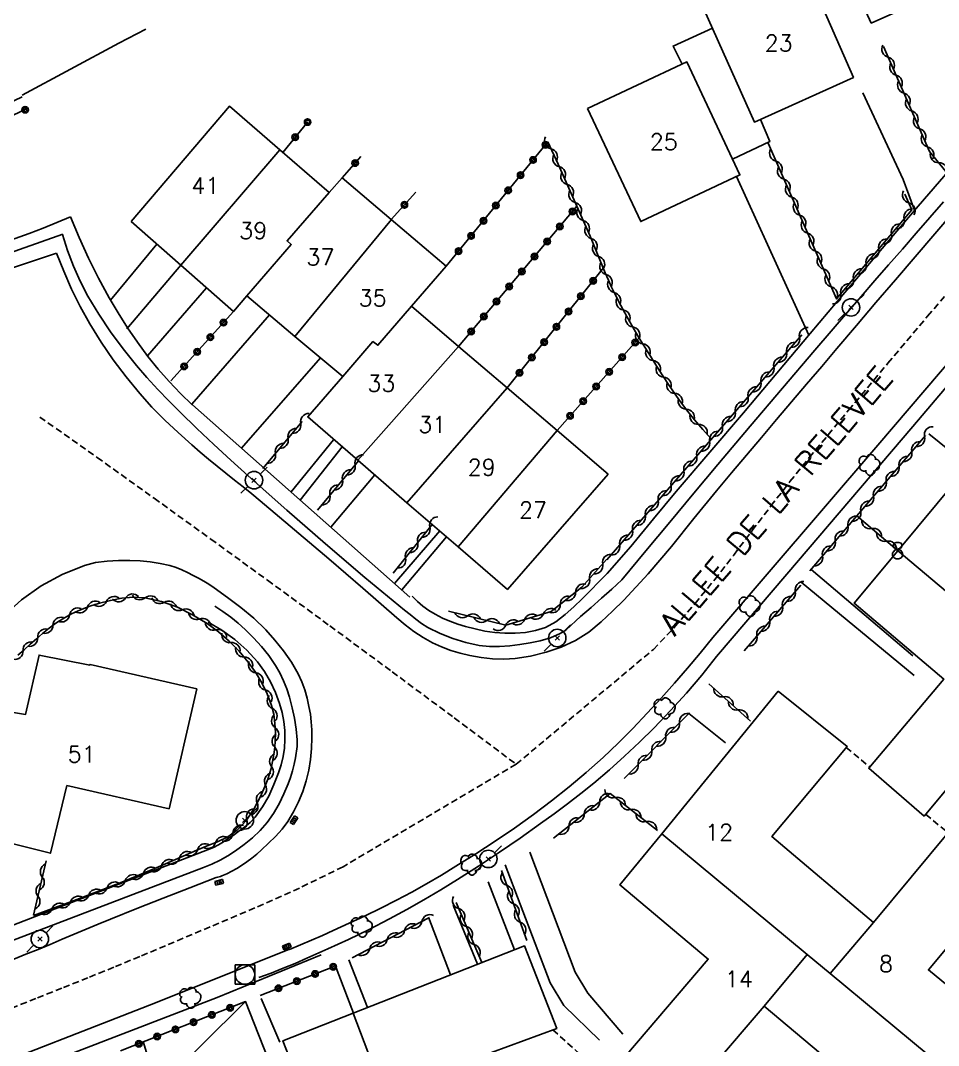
# Model space of a CAD drawing. Header units: millimetres. Extents: x 147000 to 148000, y 141000 to 142001.
# Drawn here: x 147239.6 to 147309.7, y 141734.8 to 141813.2 of the extents above; entities that cross this region are included whole.
import ezdxf
from ezdxf.enums import TextEntityAlignment as Align

# ---------------------------------------------------------------- set-up
doc = ezdxf.new("R2010")
doc.units = ezdxf.units.MM
doc.linetypes.add('DASHED', pattern=[0.75, 0.5, -0.25])
doc.layers.get('0').update_dxf_attribs({"linetype": 'CONTINUOUS'})
for name, color, linetype in [('W0001', 6, 'DASHED'), ('W0008', 7, 'CONTINUOUS'), ('W0014', 7, 'CONTINUOUS'), ('W0017', 7, 'CONTINUOUS'), ('W0101', 7, 'CONTINUOUS'), ('W0104', 1, 'CONTINUOUS'), ('W0112', 1, 'DASHED'), ('W0300', 7, 'CONTINUOUS'), ('W0310', 3, 'CONTINUOUS'), ('W0323', 7, 'CONTINUOUS'), ('W0401', 7, 'CONTINUOUS'), ('W0420', 7, 'CONTINUOUS'), ('W0473', 7, 'CONTINUOUS'), ('W0989', 7, 'CONTINUOUS'), ('W0991', 7, 'CONTINUOUS'), ('W1102', 7, 'CONTINUOUS')]:
    doc.layers.add(name, color=color, linetype=linetype)
doc.styles.get("Standard").update_dxf_attribs({"font": 'romans.shx', "width": 0.85})

# ---------------------------------------------------------------- blocks, each defined once
blk = doc.blocks.new('T401')
for p, q in [((-0.3, 0.3), (0, 0.3)), ((-0.3, -0.25), (-0.3, 0.3)), ((-0.3, 0.15), (0, 0.15)), ((-0.3, 0), (0, 0)), ((0, 0.3), (0, -0.25)), ((-0.3, -0.15), (0, -0.15)), ((-0.3, -0.25), (-0.3, -0.3)), ((-0.3, -0.3), (0, -0.3)), ((0, -0.3), (0, -0.25))]:
    blk.add_line(p, q)
blk = doc.blocks.new('T473')
for p, q in [((0.500001, 0.500001), (1.000002, 1.000002)), ((-0.166667, 0.166667), (0.166667, -0.166667)), ((-0.166667, -0.166667), (0.166667, 0.166667)), ((-1.000002, -1.000002), (-0.500001, -0.500001))]:
    blk.add_line(p, q)
blk.add_ellipse((0, 0), major_axis=(0.471405, 0.471405), ratio=1, start_param=5.497787144, end_param=11.780972451)
blk = doc.blocks.new('T300')
for p, q in [((-0.171, 0.743), (-0.057, 0.8)), ((-0.057, 0.8), (0.057, 0.8)), ((0.057, 0.8), (0.229, 0.743)), ((-0.8, 0.514), (-0.857, 0.343)), ((-0.857, 0.343), (-0.857, 0.171)), ((-0.857, 0.171), (-0.743, 0.057)), ((-0.686, 0.629), (-0.8, 0.514)), ((-0.8, -0.057), (-0.743, 0.057)), ((-0.743, 0.057), (-0.686, 0.114)), ((-0.571, 0.686), (-0.686, 0.629)), ((-0.457, 0.686), (-0.571, 0.686)), ((-0.286, 0.629), (-0.457, 0.686)), ((-0.286, 0.629), (-0.171, 0.743)), ((-0.229, 0.571), (-0.286, 0.629)), ((0.229, 0.743), (0.343, 0.629)), ((0.343, 0.629), (0.4, 0.514)), ((0.457, 0.457), (0.343, 0.457)), ((0.4, 0.514), (0.4, 0.457)), ((0.571, 0.4), (0.457, 0.457)), ((0.571, 0.4), (0.686, 0.286)), ((0.686, 0.286), (0.743, 0.171)), ((0.743, 0.057), (0.686, -0.171)), ((0.743, 0.171), (0.743, 0.057)), ((-0.8, -0.171), (-0.8, -0.057)), ((-0.8, -0.229), (-0.8, -0.171)), ((-0.743, -0.343), (-0.8, -0.229)), ((-0.686, -0.4), (-0.743, -0.343)), ((-0.514, -0.457), (-0.686, -0.4)), ((-0.4, -0.457), (-0.514, -0.457)), ((-0.4, -0.457), (-0.343, -0.457)), ((-0.343, -0.457), (-0.343, -0.4)), ((-0.343, -0.514), (-0.343, -0.457)), ((-0.286, -0.629), (-0.343, -0.514)), ((-0.171, -0.743), (-0.286, -0.629)), ((-0.057, -0.8), (-0.171, -0.743)), ((0.171, -0.743), (0.057, -0.8)), ((0.229, -0.686), (0.171, -0.743)), ((0.286, -0.457), (0.229, -0.457)), ((0.286, -0.629), (0.229, -0.686)), ((0.457, -0.4), (0.286, -0.457)), ((0.343, -0.514), (0.286, -0.629)), ((0.343, -0.514), (0.343, -0.457)), ((0.571, -0.343), (0.457, -0.4)), ((0.629, -0.286), (0.571, -0.343)), ((0.686, -0.171), (0.629, -0.286)), ((0.057, -0.8), (-0.057, -0.8))]:
    blk.add_line(p, q)
blk = doc.blocks.new('T420')
for p, q in [((0.75, 0.75), (-0.75, 0.75)), ((-0.75, 0.75), (-0.75, -0.75)), ((0.75, 0.75), (0.75, -0.75)), ((0.75, -0.75), (-0.75, -0.75))]:
    blk.add_line(p, q)
blk.add_ellipse((0, 0), major_axis=(-0.53, 0.53), ratio=1, start_param=3.926991, end_param=10.210176)
blk = doc.blocks.new('t310o')
at = {"color": 0, "linetype": 'Continuous'}
for centre, start, end in [((-0.5, 0.375), 216.8699, 323.1304), ((0.5, -0.375), 36.8699, 143.1303)]:
    blk.add_arc(centre, 0.625, start, end, dxfattribs=at)
blk = doc.blocks.new('t323o')
at = {"color": 0, "linetype": 'Continuous'}
for radius in [0.25, 0.15]:
    blk.add_circle((0, 0), radius, dxfattribs=at)

msp = doc.modelspace()

# ---------------------------------------------------------------- linework, layer by layer
at = {"layer": 'W0001'}
for points in [[(147277.454, 141756.353), (147287.948, 141765.13), (147289.578, 141766.849), (147291.134, 141768.636), (147292.629, 141770.472), (147294.08, 141772.341), (147295.506, 141774.222), (147296.932, 141776.103), (147298.379, 141777.969), (147299.861, 141779.807), (147302.861, 141783.42), (147305.877, 141787.019), (147308.909, 141790.606), (147311.955, 141794.18), (147315.207, 141797.965), (147318.475, 141801.737), (147321.758, 141805.495), (147325.057, 141809.24), (147326.536, 141810.749), (147328.194, 141812.06), (147330.003, 141813.152), (147331.936, 141814.008)], [(147241.053, 141782.901), (147245.419, 141779.804), (147249.774, 141776.691), (147254.117, 141773.562), (147258.449, 141770.417), (147263.219, 141766.927), (147267.977, 141763.42), (147272.722, 141759.895), (147277.454, 141756.353)], [(147277.454, 141756.353), (147264.219, 141748.509), (147260.879, 141746.88), (147257.485, 141745.368), (147254.066, 141743.919), (147250.647, 141742.475), (147248.674, 141741.645), (147246.694, 141740.829), (147244.71, 141740.025), (147242.723, 141739.228), (147240.735, 141738.433), (147238.748, 141737.637), (147236.763, 141736.835), (147234.782, 141736.023), (147224.225, 141730.804)]]:
    msp.add_lwpolyline(points, dxfattribs=at)
at = {"layer": 'W0008'}
for points in [[(147292.487, 141766.045), (147305.102, 141780.742), (147316.038, 141793.545), (147321.833, 141800.512), (147327.439, 141806.924)], [(147310.965, 141798.668), (147309.463, 141796.913), (147307.96, 141795.158), (147306.458, 141793.403), (147304.957, 141791.647), (147303.457, 141789.89), (147301.96, 141788.131), (147300.809, 141786.775), (147299.659, 141785.417), (147298.511, 141784.058), (147297.363, 141782.699), (147296.216, 141781.339), (147295.069, 141779.98), (147293.92, 141778.621), (147292.771, 141777.263), (147291.031, 141775.151), (147289.316, 141773.011), (147287.552, 141770.906), (147285.674, 141768.904), (147284.823, 141768.061), (147283.947, 141767.231), (147283.008, 141766.462), (147281.98, 141765.813), (147280.882, 141765.3), (147279.737, 141764.908), (147278.561, 141764.627), (147277.369, 141764.445), (147276.501, 141764.391), (147275.633, 141764.42), (147274.772, 141764.516), (147273.92, 141764.663), (147273.183, 141764.836), (147272.458, 141765.057), (147271.75, 141765.327), (147271.063, 141765.646), (147270.332, 141766.051), (147269.63, 141766.505), (147268.962, 141767.007), (147268.33, 141767.554)], [(147242.311, 141795.443), (147235.641, 141793.225)], [(147268.33, 141767.554), (147265.736, 141769.807), (147263.131, 141772.047), (147260.515, 141774.273), (147257.887, 141776.486), (147257.234, 141777.025), (147256.576, 141777.557), (147255.914, 141778.085), (147255.251, 141778.611), (147254.59, 141779.141), (147253.935, 141779.677), (147253.287, 141780.224), (147252.651, 141780.783), (147251.618, 141781.719), (147250.6, 141782.671), (147249.612, 141783.658), (147248.674, 141784.693), (147247.632, 141785.964), (147246.646, 141787.279), (147245.718, 141788.637), (147244.855, 141790.036), (147244.13, 141791.343), (147243.466, 141792.682), (147242.864, 141794.049), (147242.325, 141795.443)], [(147238.283, 141767.709), (147239.648, 141768.929), (147241.143, 141769.987), (147242.749, 141770.867), (147244.444, 141771.559), (147245.302, 141771.782), (147246.18, 141771.889), (147247.058, 141771.92), (147247.929, 141771.918), (147248.7, 141771.892), (147249.47, 141771.825), (147250.235, 141771.711), (147250.99, 141771.541), (147251.452, 141771.395), (147251.901, 141771.214), (147252.339, 141771.009), (147252.771, 141770.795), (147253.179, 141770.58), (147253.58, 141770.351), (147253.972, 141770.108), (147254.355, 141769.85), (147255.393, 141769.107), (147256.411, 141768.334), (147257.391, 141767.509), (147258.311, 141766.617), (147259.014, 141765.841), (147259.674, 141765.026), (147260.275, 141764.165), (147260.8, 141763.254), (147261.072, 141762.658), (147261.291, 141762.042), (147261.467, 141761.413), (147261.612, 141760.778), (147261.719, 141760.183), (147261.793, 141759.582), (147261.833, 141758.979), (147261.839, 141758.374), (147261.806, 141757.544), (147261.731, 141756.715), (147261.603, 141755.891), (147261.409, 141755.08), (147261.146, 141754.265), (147260.825, 141753.47), (147260.444, 141752.701), (147259.999, 141751.967), (147259.555, 141751.374), (147259.057, 141750.826), (147258.529, 141750.311), (147257.992, 141749.811), (147257.629, 141749.486), (147257.255, 141749.174), (147256.868, 141748.878), (147256.466, 141748.602), (147256.101, 141748.377), (147255.725, 141748.17), (147255.34, 141747.98), (147254.946, 141747.81), (147254.842, 141747.771), (147254.737, 141747.737), (147254.63, 141747.709), (147254.522, 141747.685)], [(147260.137, 141742.191), (147260.974, 141742.537), (147261.808, 141742.892), (147262.638, 141743.255), (147263.464, 141743.626), (147264.688, 141744.187), (147265.907, 141744.757), (147267.119, 141745.344), (147268.318, 141745.957), (147269.469, 141746.576), (147270.607, 141747.217), (147271.735, 141747.878), (147272.851, 141748.557), (147274.361, 141749.503), (147275.858, 141750.47), (147277.335, 141751.469), (147278.784, 141752.508), (147280.154, 141753.547), (147281.498, 141754.62), (147282.814, 141755.727), (147284.098, 141756.871), (147285.25, 141757.965), (147286.367, 141759.094), (147287.459, 141760.247), (147288.536, 141761.414), (147289.552, 141762.544), (147290.549, 141763.69), (147291.527, 141764.852), (147292.486, 141766.031)], [(147254.529, 141747.699), (147252.5, 141746.909), (147250.474, 141746.112), (147248.452, 141745.307), (147246.432, 141744.495), (147245.508, 141744.118), (147244.586, 141743.736), (147243.665, 141743.351), (147242.744, 141742.965), (147241.824, 141742.579), (147240.902, 141742.197), (147239.978, 141741.818), (147239.052, 141741.446)], [(147234.693, 141732.192), (147249.87, 141738.103), (147260.137, 141742.205)]]:
    msp.add_lwpolyline(points, dxfattribs=at)
at = {"layer": 'W0014'}
for points in [[(147317.313, 141809.565), (147308.187, 141799.033)], [(147327.708, 141805.843), (147326.135, 141803.834), (147307.783, 141782.181), (147298.156, 141770.876), (147292.779, 141764.578)], [(147285.535, 141770.449), (147287.363, 141772.663), (147289.196, 141774.871), (147291.036, 141777.075), (147292.881, 141779.274), (147295.345, 141782.194), (147297.816, 141785.106), (147300.295, 141788.013), (147302.782, 141790.913), (147303.827, 141792.125), (147304.875, 141793.334), (147305.926, 141794.541), (147306.978, 141795.747), (147308.03, 141796.953), (147309.081, 141798.16), (147310.131, 141799.368)], [(147308.187, 141799.033), (147306.125, 141796.596), (147304.062, 141794.16), (147301.999, 141791.723), (147299.936, 141789.287), (147297.38, 141786.261), (147294.828, 141783.232), (147292.27, 141780.208), (147289.695, 141777.198), (147287.945, 141775.114), (147286.212, 141773.007), (147284.421, 141770.943), (147282.506, 141768.995), (147281.868, 141768.389), (147281.208, 141767.788), (147280.49, 141767.243), (147279.695, 141766.816), (147278.94, 141766.566), (147278.158, 141766.428), (147277.373, 141766.374), (147276.591, 141766.368), (147275.825, 141766.417), (147275.067, 141766.532), (147274.32, 141766.697), (147273.583, 141766.892), (147272.983, 141767.074), (147272.39, 141767.283), (147271.81, 141767.528), (147271.251, 141767.819), (147270.779, 141768.114), (147270.329, 141768.442), (147269.905, 141768.802), (147269.507, 141769.191)], [(147243.381, 141798.205), (147242.338, 141797.764), (147241.287, 141797.34), (147240.23, 141796.933), (147239.166, 141796.544), (147237.669, 141796.024), (147236.164, 141795.53), (147234.651, 141795.06), (147233.131, 141794.615)], [(147252.697, 141783.826), (147251.795, 141784.703), (147250.927, 141785.615), (147250.097, 141786.56), (147249.304, 141787.537), (147248.501, 141788.614), (147247.744, 141789.723), (147247.028, 141790.858), (147246.349, 141792.016), (147245.528, 141793.524), (147244.76, 141795.06), (147244.044, 141796.621), (147243.381, 141798.205)], [(147234.484, 141793.963), (147242.788, 141796.879)], [(147242.767, 141796.852), (147243.156, 141795.639), (147243.611, 141794.449), (147244.129, 141793.285), (147244.711, 141792.152), (147245.539, 141790.756), (147246.45, 141789.414), (147247.419, 141788.115), (147248.424, 141786.847), (147249.219, 141785.912), (147250.053, 141785.01), (147250.908, 141784.131), (147251.773, 141783.262), (147253.045, 141782.016), (147254.341, 141780.795), (147255.653, 141779.592), (147256.975, 141778.4), (147259.917, 141775.784), (147262.883, 141773.193), (147265.883, 141770.642), (147268.928, 141768.144), (147269.354, 141767.792), (147269.781, 141767.436), (147270.225, 141767.1), (147270.701, 141766.808), (147271.638, 141766.349), (147272.607, 141765.96), (147273.606, 141765.652), (147274.631, 141765.439), (147275.406, 141765.36), (147276.184, 141765.358), (147276.958, 141765.414), (147277.725, 141765.508), (147278.513, 141765.631), (147279.299, 141765.79), (147280.074, 141766.015), (147280.816, 141766.337), (147281.251, 141766.615), (147281.643, 141766.952), (147282.011, 141767.309), (147282.383, 141767.651), (147283.178, 141768.342), (147283.969, 141769.039), (147284.754, 141769.741), (147285.535, 141770.449)], [(147269.333, 141769.124), (147252.711, 141783.832)], [(147253.54, 141748.466), (147254.186, 141748.721), (147254.815, 141749.017), (147255.423, 141749.353), (147256.008, 141749.728), (147256.665, 141750.205), (147257.296, 141750.719), (147257.887, 141751.281), (147258.423, 141751.897), (147258.909, 141752.591), (147259.324, 141753.327), (147259.686, 141754.089), (147260.014, 141754.862), (147260.196, 141755.348), (147260.352, 141755.843), (147260.482, 141756.345), (147260.588, 141756.852), (147260.618, 141757.02), (147260.645, 141757.189), (147260.668, 141757.359), (147260.686, 141757.529), (147260.7, 141757.7), (147260.709, 141757.871), (147260.711, 141758.043), (147260.707, 141758.214), (147260.64, 141759.042), (147260.516, 141759.863), (147260.342, 141760.674), (147260.123, 141761.474), (147259.916, 141762.106), (147259.675, 141762.727), (147259.393, 141763.331), (147259.065, 141763.912), (147258.556, 141764.658), (147257.989, 141765.36), (147257.38, 141766.024), (147256.741, 141766.657), (147256.198, 141767.146), (147255.629, 141767.605), (147255.037, 141768.032), (147254.422, 141768.427)], [(147253.914, 141767.204), (147254.963, 141766.594), (147255.946, 141765.882), (147256.852, 141765.074), (147257.672, 141764.179), (147258.214, 141763.445), (147258.674, 141762.659), (147259.058, 141761.835), (147259.374, 141760.984), (147259.563, 141760.311), (147259.693, 141759.625), (147259.764, 141758.93), (147259.777, 141758.232), (147259.732, 141757.582), (147259.63, 141756.938), (147259.478, 141756.306), (147259.283, 141755.686), (147258.941, 141754.793), (147258.541, 141753.921), (147258.065, 141753.085), (147257.501, 141752.303), (147257.122, 141751.901), (147256.697, 141751.549), (147256.253, 141751.227), (147255.809, 141750.913), (147255.449, 141750.663), (147255.081, 141750.426), (147254.705, 141750.2), (147254.322, 141749.987)], [(147292.779, 141764.578), (147291.641, 141763.17), (147290.466, 141761.794), (147289.253, 141760.45), (147288.004, 141759.14), (147286.891, 141758.038), (147285.747, 141756.968), (147284.577, 141755.928), (147283.385, 141754.912), (147282.391, 141754.105), (147281.377, 141753.323), (147280.349, 141752.561), (147279.312, 141751.811), (147277.749, 141750.707), (147276.17, 141749.625), (147274.574, 141748.567), (147272.961, 141747.537), (147271.683, 141746.748), (147270.393, 141745.979), (147269.088, 141745.234), (147267.768, 141744.517), (147266.212, 141743.72), (147264.639, 141742.957), (147263.052, 141742.224), (147261.456, 141741.512), (147260.548, 141741.122), (147259.633, 141740.746), (147258.713, 141740.384), (147257.788, 141740.036)], [(147254.322, 141749.987), (147236.993, 141743.278)], [(147229.864, 141739.403), (147253.54, 141748.466)], [(147254.595, 141738.513), (147262.543, 141741.788)], [(147236.378, 141731.503), (147254.595, 141738.513)]]:
    msp.add_lwpolyline(points, dxfattribs=at)
at = {"layer": 'W0017'}
for points in [[(147307.915, 141798.727), (147307.034, 141801.065), (147303.952, 141807.686)], [(147299.834, 141789.167), (147294.307, 141801.292)], [(147246.436, 141791.837), (147249.99, 141796.127)], [(147247.687, 141789.632), (147251.812, 141794.52)], [(147253.784, 141792.782), (147249.259, 141787.586)], [(147258.603, 141790.715), (147252.649, 141783.879)], [(147256.462, 141780.513), (147262.487, 141787.429)], [(147263.498, 141781.169), (147260.242, 141777.168)], [(147308.991, 141781.605), (147312.029, 141779.17)], [(147260.947, 141776.544), (147264.16, 141780.622)], [(147263.288, 141774.473), (147266.649, 141778.471)], [(147268.164, 141770.159), (147271.607, 141774.188)], [(147272.14, 141773.728), (147268.705, 141769.68)], [(147307.786, 141764.652), (147300.011, 141771.24)], [(147299.242, 141770.265), (147307.866, 141763.124)], [(147290.662, 141760.235), (147293.452, 141757.992)], [(147278.51, 141749.628), (147281.951, 141740.458), (147282.944, 141738.838), (147285.595, 141735.699)], [(147276.616, 141748.669), (147280.046, 141739.633), (147281.086, 141737.914), (147283.826, 141735.264)], [(147275.316, 141747.365), (147277.33, 141742.167)], [(147274.492, 141741.052), (147272.625, 141745.584)], [(147270.762, 141744.656), (147272.439, 141740.246)], [(147263.557, 141741.121), (147265.012, 141737.327)], [(147266.083, 141737.748), (147264.652, 141741.399)], [(147248.929, 141735.157), (147250.041, 141731.541), (147256.773, 141738.198), (147260.835, 141727.863)], [(147259.38, 141735.087), (147257.954, 141738.43)]]:
    msp.add_lwpolyline(points, dxfattribs=at)
at = {"layer": 'W0101'}
for points in [[(147308.054, 141824.925), (147300.68, 141821.559), (147304.595, 141813.023), (147312.22, 141816.441), (147311.694, 141817.681)], [(147259.391, 141803.327), (147255.537, 141806.663), (147248.025, 141797.859)], [(147263.166, 141800.059), (147259.391, 141803.327)], [(147263.166, 141800.059), (147264.156, 141801.196), (147267.906, 141798.002)], [(147248.025, 141797.859), (147251.812, 141794.52)], [(147267.906, 141798.002), (147272.105, 141794.424), (147269.462, 141791.367)], [(147251.812, 141794.52), (147255.843, 141790.967), (147256.869, 141792.156)], [(147256.869, 141792.156), (147260.536, 141789.071)], [(147273.05, 141788.301), (147269.462, 141791.367)], [(147260.536, 141789.071), (147264.193, 141785.994)], [(147276.755, 141785.137), (147273.05, 141788.301)], [(147264.193, 141785.994), (147261.515, 141782.907), (147265.354, 141779.59)], [(147280.577, 141781.872), (147276.755, 141785.137)], [(147315.653, 141783.532), (147306.631, 141772.673)], [(147284.475, 141778.541), (147280.577, 141781.872)], [(147265.354, 141779.59), (147269.104, 141776.351)], [(147273.007, 141772.978), (147276.782, 141769.717), (147284.476, 141778.542)], [(147269.104, 141776.351), (147273.007, 141772.978)], [(147306.631, 141772.673), (147303.301, 141768.665), (147310.139, 141762.857), (147304.406, 141756.044), (147308.637, 141752.38), (147314.412, 141759.283)], [(147244.866, 141763.934), (147240.989, 141764.696), (147239.948, 141760.159), (147237.45, 141760.571), (147236.163, 141755.369)], [(147244.866, 141763.934), (147244.879, 141763.99), (147253.035, 141762.112), (147250.921, 141752.93)], [(147297.479, 141761.932), (147288.576, 141751.037)], [(147304.757, 141744.244), (147297.002, 141750.813), (147302.747, 141757.717), (147297.479, 141761.932)], [(147243.097, 141754.732), (147241.849, 141749.542), (147235.375, 141751.15)], [(147250.921, 141752.93), (147243.097, 141754.732)], [(147288.576, 141751.037), (147285.38, 141747.125), (147292.139, 141741.457), (147284.292, 141732.254), (147288.673, 141728.799), (147296.423, 141737.856)], [(147312.698, 141731.015), (147315.931, 141734.896), (147308.969, 141740.621), (147314.728, 141747.53), (147310.521, 141751.17), (147304.757, 141744.244)], [(147275.631, 141723.211), (147273.042, 141729.636), (147271.816, 141732.932), (147274.324, 141733.853), (147280.558, 141736.145), (147278.083, 141742.463), (147265.001, 141737.323)], [(147265.001, 141737.323), (147259.625, 141735.211), (147262.938, 141726.77), (147254.615, 141723.545), (147256.672, 141718.401), (147265.019, 141721.672)], [(147296.423, 141737.856), (147301.826, 141733.278)]]:
    msp.add_lwpolyline(points, dxfattribs=at)
for points in [[(147291.825, 141814.032), (147299.447, 141817.532), (147303.23, 141808.872), (147295.671, 141805.449)], [(147282.917, 141806.488), (147290.505, 141810.051), (147294.562, 141801.412), (147286.974, 141797.849)]]:
    msp.add_lwpolyline(points, close=True, dxfattribs=at)
at = {"layer": 'W0104'}
for points in [[(147290.152, 141809.885), (147289.442, 141811.26), (147292.453, 141812.63)], [(147296.123, 141805.654), (147296.842, 141803.966), (147293.993, 141802.624)]]:
    msp.add_lwpolyline(points, dxfattribs=at)
at = {"layer": 'W0112'}
for points in [[(147302.676, 141757.631), (147304.487, 141756.14)], [(147308.756, 141752.522), (147310.471, 141751.11)], [(147280.261, 141736.036), (147284.369, 141732.344)]]:
    msp.add_lwpolyline(points, dxfattribs=at)
at = {"layer": 'W0300'}
msp.add_lwpolyline([(147249.142, 141812.562), (147247.087, 141811.482), (147239.678, 141807.512)], dxfattribs=at)
at = {"layer": 'W0310'}
for points in [[(147305.538, 141811.225), (147309.053, 141803.202), (147310.3, 141801.687), (147313.686, 141805.572)], [(147239.691, 141807.374), (147227.572, 141801.607)], [(147292.389, 141781.212), (147291.732, 141781.943), (147291.097, 141782.693), (147290.483, 141783.461), (147289.892, 141784.247), (147289.09, 141785.391), (147288.325, 141786.56), (147287.588, 141787.747), (147286.866, 141788.941), (147286.379, 141789.762), (147285.903, 141790.59), (147285.444, 141791.428), (147285.01, 141792.279), (147284.75, 141792.825), (147284.503, 141793.377), (147284.266, 141793.932), (147284.035, 141794.491), (147283.807, 141795.05), (147283.578, 141795.609), (147283.346, 141796.167), (147283.108, 141796.722), (147282.299, 141798.561), (147281.482, 141800.396), (147280.658, 141802.228), (147279.872, 141803.952)], [(147296.706, 141803.83), (147301.942, 141791.936), (147307.699, 141798.743), (147307.175, 141799.943)], [(147284.387, 141771.975), (147299.291, 141789.194)], [(147258.077, 141778.972), (147261.1, 141782.552)], [(147299.893, 141771.143), (147308.751, 141781.496)], [(147262.262, 141775.788), (147265.394, 141779.556)], [(147303.486, 141775.342), (147306.588, 141772.708)], [(147268.063, 141770.956), (147271.021, 141774.695)], [(147272.288, 141768.056), (147276.659, 141766.987), (147280.141, 141768.032), (147282.479, 141769.883), (147284.366, 141771.996)], [(147294.877, 141765.015), (147299.217, 141770.053)], [(147240.559, 141744.785), (147242.223, 141745.384), (147243.88, 141746.001), (147245.531, 141746.634), (147247.175, 141747.285), (147248.652, 141747.885), (147250.124, 141748.499), (147251.588, 141749.131), (147253.042, 141749.786), (147253.822, 141750.112), (147254.628, 141750.424), (147255.417, 141750.804), (147256.124, 141751.315), (147256.841, 141752.086), (147257.428, 141752.955), (147257.91, 141753.878), (147258.323, 141754.824), (147258.472, 141755.217), (147258.603, 141755.616), (147258.716, 141756.021), (147258.81, 141756.431), (147258.888, 141756.843), (147258.95, 141757.258), (147258.996, 141757.675), (147259.027, 141758.093), (147259.044, 141758.785), (147259.012, 141759.478), (147258.918, 141760.167), (147258.753, 141760.843), (147258.427, 141761.734), (147258.01, 141762.586), (147257.52, 141763.395), (147256.971, 141764.163), (147256.28, 141764.995), (147255.526, 141765.772), (147254.706, 141766.481), (147253.824, 141767.112), (147252.719, 141767.775), (147251.56, 141768.354), (147250.337, 141768.805), (147249.059, 141769.081), (147248.176, 141769.128), (147247.299, 141769.044), (147246.441, 141768.875), (147245.6, 141768.665), (147244.869, 141768.443), (147244.155, 141768.17), (147243.462, 141767.848), (147242.794, 141767.477), (147242.261, 141767.132), (147241.749, 141766.757), (147241.256, 141766.359), (147240.776, 141765.945), (147240.307, 141765.525), (147239.838, 141765.104), (147239.364, 141764.688)], [(147292.186, 141762.509), (147295.375, 141759.648)], [(147285.717, 141755.251), (147290.697, 141760.281)], [(147280.306, 141750.691), (147284.633, 141754.102), (147288.264, 141751.292)], [(147241.513, 141748.977), (147240.566, 141744.798)], [(147278.267, 141742.867), (147276.322, 141748.215)], [(147272.865, 141745.77), (147274.819, 141741.181)], [(147264.929, 141741.554), (147270.737, 141744.58)]]:
    msp.add_lwpolyline(points, dxfattribs=at)
at = {"layer": 'W0323'}
for points in [[(147231.75, 141802.615), (147240.15, 141806.507)], [(147259.616, 141803.132), (147261.525, 141805.47)], [(147272.105, 141794.424), (147279.875, 141803.945)], [(147264.156, 141801.196), (147265.588, 141802.83)], [(147269.787, 141800.102), (147267.906, 141798.002)], [(147282.088, 141799.013), (147273.05, 141788.301)], [(147276.774, 141785.121), (147284.136, 141794.307)], [(147251.063, 141785.662), (147255.843, 141790.967)], [(147280.577, 141781.872), (147286.862, 141788.948)], [(147257.889, 141738.667), (147263.549, 141740.892)], [(147247.216, 141734.426), (147256.773, 141738.198)]]:
    msp.add_lwpolyline(points, dxfattribs=at)
at = {"layer": 'W1102'}
for points in [[(147259.391, 141803.327), (147251.812, 141794.52)], [(147256.869, 141792.156), (147260.261, 141796.088), (147259.947, 141796.363), (147263.166, 141800.059)], [(147260.536, 141789.071), (147267.913, 141797.995)], [(147269.462, 141791.367), (147266.888, 141788.39), (147266.508, 141788.664), (147264.193, 141785.994)], [(147273.05, 141788.301), (147265.354, 141779.59)], [(147269.104, 141776.351), (147276.755, 141785.137)], [(147280.577, 141781.872), (147273.007, 141772.978)], [(147306.588, 141772.708), (147317.807, 141763.267)], [(147288.576, 141751.037), (147299.71, 141741.796)], [(147304.757, 141744.244), (147301.452, 141740.349)], [(147296.423, 141737.856), (147299.71, 141741.796)], [(147299.71, 141741.796), (147301.452, 141740.349)], [(147301.452, 141740.349), (147312.698, 141731.015)], [(147270.192, 141723.593), (147265.001, 141737.323)]]:
    msp.add_lwpolyline(points, dxfattribs=at)

# ---------------------------------------------------------------- block references
at = {"layer": 'W0300'}
for p in [(147304.522, 141779.23), (147295.363, 141768.439), (147288.855, 141760.618), (147274.072, 141748.681), (147265.705, 141743.93), (147252.602, 141738.489)]:
    msp.add_blockref('T300', p, dxfattribs=at)
at = {"layer": 'W0310'}
for p, rotation in [((147305.889, 141810.424), 293.6589670450174), ((147306.491, 141809.05), 293.6589670450174), ((147307.093, 141807.676), 293.6589670450174), ((147307.695, 141806.302), 293.6589670450174), ((147308.297, 141804.928), 293.6589670450174), ((147308.899, 141803.554), 293.6589670450174), ((147280.119, 141803.411), 114.4826867473837), ((147280.739, 141802.046), 114.2306432994304), ((147297.31, 141802.457), 293.760148286431), ((147309.762, 141802.341), 309.4578750341838), ((147281.355, 141800.678), 114.2306432994304), ((147297.915, 141801.084), 293.760148286431), ((147298.519, 141799.711), 293.760148286431), ((147281.966, 141799.308), 113.9892302380907), ((147307.463, 141799.283), 113.5892897333332), ((147299.123, 141798.339), 293.760148286431), ((147282.573, 141797.936), 113.7584476142075), ((147307.111, 141798.048), 49.77722801143084), ((147283.176, 141796.563), 113.25099132232), ((147299.728, 141796.966), 293.760148286431), ((147306.142, 141796.902), 49.77722801143084), ((147283.754, 141795.179), 112.2223485356242), ((147300.332, 141795.593), 293.760148286431), ((147305.174, 141795.757), 49.77722801143084), ((147300.937, 141794.22), 293.760148286431), ((147304.205, 141794.612), 49.77722801143084), ((147284.326, 141793.792), 113.1536670869154), ((147303.236, 141793.467), 49.77722801143084), ((147301.541, 141792.847), 293.760148286431), ((147284.941, 141792.424), 115.4214646019446), ((147302.268, 141792.321), 49.77722801143084), ((147285.629, 141791.091), 118.6976313249173), ((147286.366, 141789.785), 119.9019408584904), ((147299.112, 141788.987), 49.12199408203133), ((147287.135, 141788.497), 121.1637947281064), ((147287.917, 141787.217), 121.8582490281109), ((147298.13, 141787.853), 49.12199408203133), ((147297.149, 141786.719), 49.12199408203133), ((147288.723, 141785.952), 123.154953799232), ((147296.167, 141785.585), 49.12199408203133), ((147289.566, 141784.712), 125.0530754938227), ((147295.185, 141784.451), 49.12199408203133), ((147290.452, 141783.502), 126.9563079945823), ((147294.204, 141783.317), 49.12199408203133), ((147260.98, 141782.41), 49.82180414265465), ((147291.398, 141782.338), 130.2749900807106), ((147293.222, 141782.182), 49.12199408203133), ((147260.013, 141781.264), 49.82180414265465), ((147292.24, 141781.048), 49.12199408203133), ((147308.67, 141781.401), 49.44978939176339), ((147259.045, 141780.118), 49.82180414265465), ((147307.694, 141780.261), 49.44978939176339), ((147291.259, 141779.914), 49.12199408203133), ((147265.138, 141779.249), 50.26629563641725), ((147290.277, 141778.78), 49.12199408203133), ((147306.719, 141779.121), 49.44978939176339), ((147264.18, 141778.095), 50.26629563641725), ((147305.744, 141777.982), 49.44978939176339), ((147289.295, 141777.646), 49.12199408203133), ((147263.221, 141776.942), 50.26629563641725), ((147288.314, 141776.512), 49.12199408203133), ((147304.769, 141776.842), 49.44978939176339), ((147303.794, 141775.702), 49.44978939176339), ((147287.332, 141775.377), 49.12199408203133), ((147270.855, 141774.485), 51.651752189135), ((147286.35, 141774.243), 49.12199408203133), ((147302.819, 141774.562), 49.44978939176339), ((147304.629, 141774.371), 319.6644283188249), ((147269.924, 141773.309), 51.651752189135), ((147285.369, 141773.109), 49.12199408203133), ((147301.843, 141773.423), 49.44978939176339), ((147305.773, 141773.4), 319.6644283188249), ((147300.868, 141772.283), 49.44978939176339), ((147268.994, 141772.132), 51.651752189135), ((147284.066, 141771.66), 48.23377346227525), ((147283.067, 141770.541), 48.23377346227525), ((147281.995, 141769.5), 38.36874075634576), ((147298.793, 141769.561), 49.25664844965021), ((147246.126, 141768.797), 194.0460691595111), ((147247.598, 141769.073), 185.4229502324025), ((147249.094, 141769.074), 167.8053322796478), ((147250.551, 141768.726), 159.7450444012917), ((147280.819, 141768.569), 38.36874075634576), ((147297.814, 141768.424), 49.25664844965021), ((147244.688, 141768.374), 200.9067746576415), ((147251.94, 141768.164), 153.4771504251361), ((147242.046, 141766.974), 216.2638136564991), ((147243.317, 141767.767), 209.0298708948247), ((147253.258, 141767.451), 149.0380243970326), ((147273.745, 141767.7), 346.2571350412109), ((147275.202, 141767.343), 346.2571350412109), ((147278.096, 141767.418), 16.70528251950073), ((147279.533, 141767.849), 16.70528251950073), ((147296.835, 141767.288), 49.25664844965021), ((147254.508, 141766.623), 144.4437153766204), ((147276.659, 141766.987), 16.70528251950073), ((147295.856, 141766.151), 49.25664844965021), ((147240.879, 141766.033), 220.8106978503912), ((147255.645, 141765.648), 134.1829085779566), ((147239.759, 141765.035), 221.2510436337023), ((147256.656, 141764.542), 129.6964035014202), ((147257.553, 141763.341), 121.2168977380024), ((147258.282, 141762.031), 116.0675621713916), ((147293.303, 141761.507), 318.1032455552916), ((147258.805, 141760.629), 103.741956509364), ((147294.419, 141760.506), 318.1032455552916), ((147259.027, 141759.149), 92.66234536837457), ((147289.938, 141759.515), 45.28619032482022), ((147288.883, 141758.449), 45.28619032482022), ((147258.993, 141757.651), 83.66343341342228), ((147287.828, 141757.383), 45.28619032482022), ((147258.751, 141756.172), 76.98742290602618), ((147286.772, 141756.317), 45.28619032482022), ((147258.289, 141754.747), 66.41695333791499), ((147257.654, 141753.389), 62.42444637212687), ((147285.021, 141753.802), 322.2640170882915), ((147283.84, 141753.477), 38.24892405347064), ((147286.207, 141752.884), 322.2640170882915), ((147256.862, 141752.117), 55.9578597856707), ((147282.662, 141752.548), 38.24892405347064), ((147281.484, 141751.62), 38.24892405347064), ((147287.393, 141751.966), 322.2640170882915), ((147255.792, 141751.075), 35.86530405869131), ((147254.478, 141750.366), 21.19728507128588), ((147251.719, 141749.19), 24.24818880016126), ((147253.087, 141749.805), 22.66613335084994), ((147250.342, 141748.593), 23.34869933786299), ((147241.229, 141747.724), 257.2318871736633), ((147248.959, 141748.013), 22.63790859683013), ((147276.729, 141747.096), 109.98568710296), ((147246.177, 141746.89), 21.5954939375028), ((147247.571, 141747.446), 22.11586152375254), ((147240.898, 141746.261), 257.2318871736633), ((147244.78, 141746.346), 20.99860859865008), ((147277.242, 141745.686), 109.98568710296), ((147241.97, 141745.293), 19.80483860947457), ((147243.377, 141745.814), 20.40172348986568), ((147273.056, 141745.321), 293.0643450208908), ((147270.25, 141744.326), 27.51976203002778), ((147277.754, 141744.277), 109.98568710296), ((147268.92, 141743.633), 27.51976203002778), ((147273.644, 141743.941), 293.0643450208908), ((147267.59, 141742.94), 27.51976203002778), ((147274.231, 141742.561), 293.0643450208908), ((147266.259, 141742.247), 27.51976203002778)]:
    msp.add_blockref('t310o', p, dxfattribs=dict(at, rotation=rotation))
at = {"layer": 'W0323'}
for p, rotation in [((147239.916, 141806.399), 24.85986176970485), ((147261.513, 141805.456), 50.77141803353538), ((147260.565, 141804.294), 50.77141803353538), ((147279.692, 141803.721), 50.78243384119629), ((147265.144, 141802.324), 48.78282517115282), ((147278.744, 141802.559), 50.78243384119629), ((147277.795, 141801.397), 50.78243384119629), ((147276.847, 141800.235), 50.78243384119629), ((147268.907, 141799.119), 228.1402263589108), ((147275.899, 141799.073), 50.78243384119629), ((147281.756, 141798.619), 229.8447814903215), ((147274.95, 141797.91), 50.78243384119629), ((147280.788, 141797.473), 229.8447814903215), ((147274.002, 141796.748), 50.78243384119629), ((147273.053, 141795.586), 50.78243384119629), ((147279.821, 141796.326), 229.8447814903215), ((147278.854, 141795.18), 229.8447814903215), ((147277.886, 141794.033), 229.8447814903215), ((147283.34, 141793.314), 51.29002431665093), ((147276.919, 141792.887), 229.8447814903215), ((147275.952, 141791.74), 229.8447814903215), ((147282.402, 141792.144), 51.29002431665093), ((147281.464, 141790.973), 51.29002431665093), ((147255.079, 141790.119), 47.97998571869488), ((147274.985, 141790.594), 229.8447814903215), ((147274.017, 141789.447), 229.8447814903215), ((147280.526, 141789.803), 51.29002431665093), ((147254.075, 141789.005), 47.97998571869488), ((147279.588, 141788.632), 51.29002431665093), ((147286.554, 141788.601), 48.38807905520942), ((147253.071, 141787.891), 47.97998571869488), ((147278.65, 141787.462), 51.29002431665093), ((147285.558, 141787.479), 48.38807905520942), ((147252.067, 141786.776), 47.97998571869488), ((147277.712, 141786.291), 51.29002431665093), ((147284.561, 141786.358), 48.38807905520942), ((147283.565, 141785.236), 48.38807905520942), ((147282.569, 141784.115), 48.38807905520942), ((147281.573, 141782.993), 48.38807905520942), ((147263.473, 141740.862), 21.46026307494576), ((147262.077, 141740.313), 21.46026307494576), ((147259.285, 141739.216), 21.46026307494576), ((147260.681, 141739.765), 21.46026307494576), ((147255.588, 141737.73), 21.5383823981316), ((147254.192, 141737.179), 21.5383823981316), ((147251.402, 141736.078), 21.5383823981316), ((147252.797, 141736.629), 21.5383823981316), ((147250.007, 141735.527), 21.5383823981316), ((147248.611, 141734.977), 21.5383823981316)]:
    msp.add_blockref('t323o', p, dxfattribs=dict(at, rotation=rotation))
at = {"layer": 'W0401'}
for p, rotation in [((147260.339, 141752.148), 148.2885468256983), ((147254.717, 141747.463), 104.2744936254343), ((147259.968, 141742.271), 291.7783152112959)]:
    msp.add_blockref('T401', p, dxfattribs=dict(at, rotation=rotation))
at = {"layer": 'W0420'}
msp.add_blockref('T420', (147256.721, 141740.271), dxfattribs=at)
at = {"layer": 'W0473'}
for p in [(147303.052, 141791.281), (147257.414, 141778.069), (147280.595, 141766.007), (147256.711, 141752.061), (147275.327, 141749.109), (147241.042, 141742.984)]:
    msp.add_blockref('T473', p, dxfattribs=at)

# ---------------------------------------------------------------- texts
at = {"layer": 'W0989'}
msp.add_text('ALLEE DE LA RELEVEE', height=1.75, rotation=49.6278, dxfattribs=at).set_placement((147289.581, 141766.098))
at = {"layer": 'W0991'}
for s, p in [('23', (147297.525, 141811.491)), ('25', (147288.739, 141803.95)), ('41', (147253.696, 141800.592)), ('39', (147257.351, 141797.147)), ('37', (147262.492, 141795.133)), ('35', (147266.481, 141791.998)), ('33', (147267.151, 141785.479)), ('31', (147271.039, 141782.326)), ('29', (147274.821, 141779.058)), ('27', (147278.742, 141775.794)), ('8', (147306.607, 141772.692)), ('51', (147244.241, 141757.119)), ('12', (147292.968, 141751.141)), ('8', (147305.722, 141741.092)), ('14', (147294.485, 141739.918))]:
    msp.add_text(s, height=1.25, dxfattribs=at).set_placement(p, align=Align.MIDDLE_CENTER)

doc.saveas('drawing.dxf')
